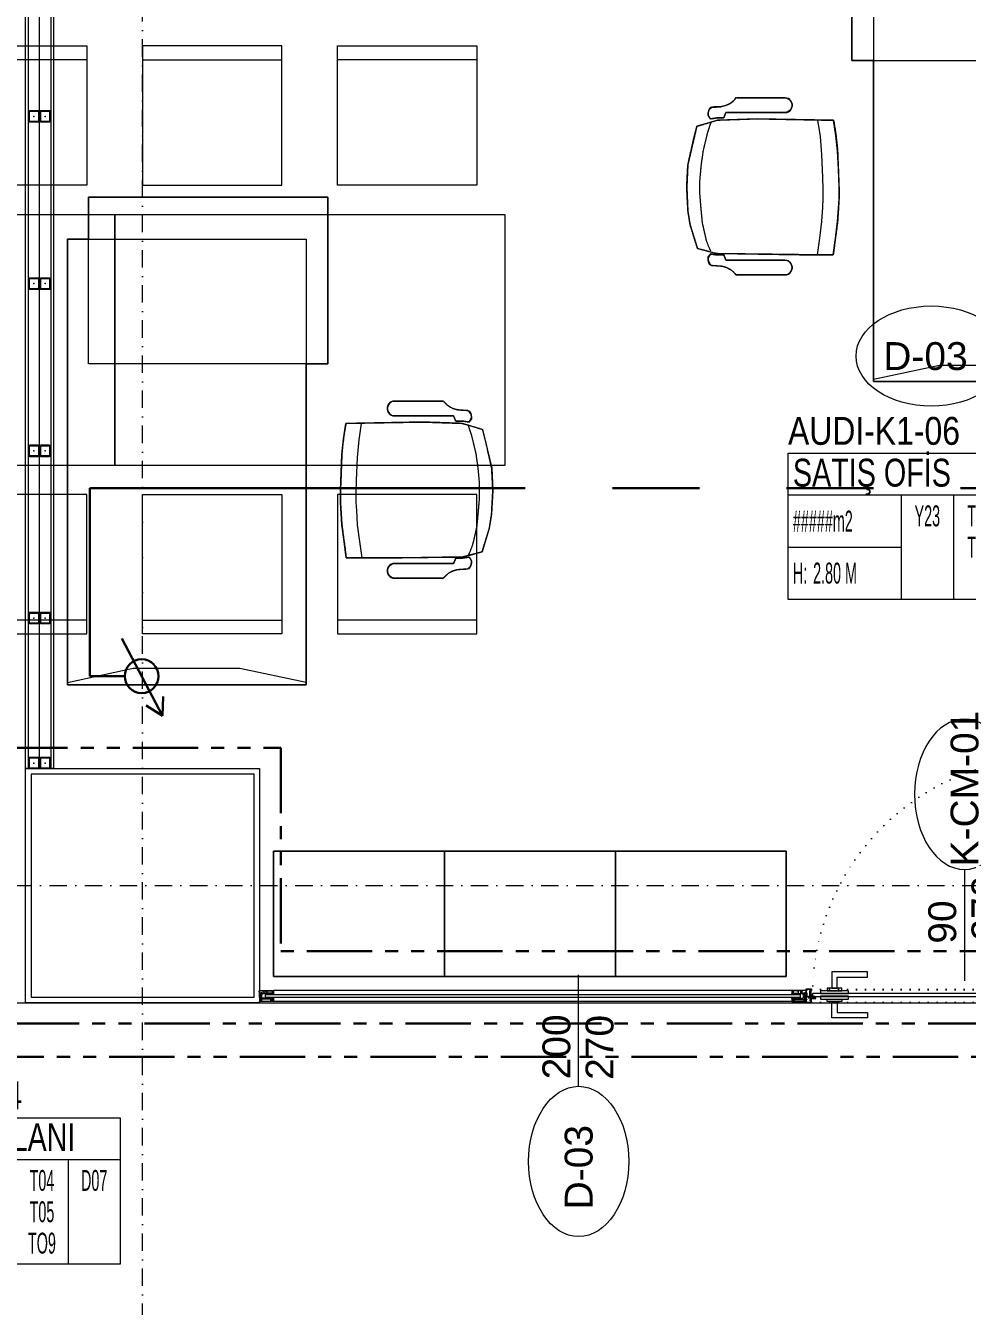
# Model space of a CAD drawing. Extents: x -1299 to 23780, y -3010 to 8106.
# Drawn here: x 9225.5 to 9563.5, y 2254 to 2713.6 of the extents above; entities that cross this region are included whole.
import ezdxf
from ezdxf.enums import TextEntityAlignment as Align

# ---------------------------------------------------------------- set-up
doc = ezdxf.new("R2010")
doc.units = 0
doc.header["$LTSCALE"] = 25
doc.header["$MEASUREMENT"] = 0
for name, pattern in [('DASHDOT', [1, 0.5, -0.25, 0, -0.25]), ('DASHDOT2', [0.5, 0.25, -0.125, 0, -0.125]), ('DOT2', [0.125, 0, -0.125]), ('PHANTOM2', [1.25, 0.625, -0.125, 0.125, -0.125, 0.125, -0.125])]:
    doc.linetypes.add(name, pattern=pattern)
doc.layers.get('0').update_dxf_attribs({"color": 9, "lineweight": 9})
for name, color, linetype, lineweight in [('0 @ 1', 9, 'Continuous', 9), ('01', 9, 'Continuous', 9), ('05', 9, 'Continuous', 9), ('06C', 9, 'Continuous', 9), ('06D', 9, 'Continuous', 9), ('07K', 9, 'Continuous', 9), ('10', 9, 'Continuous', 9), ('11', 9, 'Continuous', 9), ('14', 9, 'Continuous', 9), ('15', 9, 'Continuous', 9), ('20', 9, 'DOT2', 9), ('21', 9, 'Continuous', 9), ('22', 8, 'Continuous', 9), ('24', 9, 'DASHDOT2', 9), ('35', 9, 'Continuous', 9), ('40', 9, 'Continuous', 9), ('E-KABLO', 7, 'Continuous', 30), ('E-SES AYAR ANAHTARI', 7, 'Continuous', 30)]:
    doc.layers.add(name, color=color, linetype=linetype, lineweight=lineweight)
doc.styles.add('Arial', font='arial.ttf', dxfattribs={"height": 2.5})
doc.styles.add('MuuM_TEXT-STANDART', font='ARIALN.TTF')
pattern_1 = [(225, (-604.72494, -2171.82614), (-0.0883883476, 0.0883883476), []), (135, (-604.72494, -2171.82614), (0.0883883476, 0.0883883476), [])]

# ---------------------------------------------------------------- blocks, each defined once
blk = doc.blocks.new('0_doorno')
blk.add_lwpolyline([(4.5, 0), (12.5, 0)])
blk.add_ellipse((-0.891, 0), major_axis=(-5.391, 0), ratio=0.666667)
at = {"style": 'Arial'}
blk.add_attdef('YUKSEKLIK', text='', height=2, dxfattribs=at).set_placement((5, 12.3), align=Align.TOP_LEFT)
blk.add_attdef('KAPINO', text='', height=2, dxfattribs=at).set_placement((0, 0), align=Align.MIDDLE)
blk.add_attdef('GENISLIK', text='', height=2, dxfattribs=at).set_placement((5, -3.789), align=Align.BOTTOM_LEFT)
blk = doc.blocks.new('P-AUDI_TOP')
at = {"layer": '05'}
for points in [[(10, 10.5), (60, 10.5), (60, 60.5), (10, 60.5)], [(10, 10.5), (60, 10.5), (60, 60.5), (10, 60.5)], [(130, 10.5), (80, 10.5), (80, 60.5), (130, 60.5)], [(130, 10.5), (80, 10.5), (80, 60.5), (130, 60.5)], [(150, 10.5), (200, 10.5), (200, 60.5), (150, 60.5)], [(150, 10.5), (200, 10.5), (200, 60.5), (150, 60.5)], [(270, 10.5), (220, 10.5), (220, 60.5), (270, 60.5)], [(270, 10.5), (220, 10.5), (220, 60.5), (270, 60.5)], [(290, 10.5), (340, 10.5), (340, 60.5), (290, 60.5)], [(290, 10.5), (340, 10.5), (340, 60.5), (290, 60.5)], [(410, 10.5), (360, 10.5), (360, 60.5), (410, 60.5)], [(410, 10.5), (360, 10.5), (360, 60.5), (410, 60.5)], [(0, 0), (140, 0), (140, -90), (0, -90)], [(0, 0), (140, 0), (140, -90), (0, -90)], [(140, 0), (280, 0), (280, -90), (140, -90)], [(140, 0), (280, 0), (280, -90), (140, -90)], [(280, 0), (420, 0), (420, -90), (280, -90)], [(280, 0), (420, 0), (420, -90), (280, -90)], [(10, -100.5), (60, -100.5), (60, -150.5), (10, -150.5)], [(10, -100.5), (60, -100.5), (60, -150.5), (10, -150.5)], [(130, -100.5), (80, -100.5), (80, -150.5), (130, -150.5)], [(130, -100.5), (80, -100.5), (80, -150.5), (130, -150.5)], [(150, -100.5), (200, -100.5), (200, -150.5), (150, -150.5)], [(150, -100.5), (200, -100.5), (200, -150.5), (150, -150.5)], [(270, -100.5), (220, -100.5), (220, -150.5), (270, -150.5)], [(270, -100.5), (220, -100.5), (220, -150.5), (270, -150.5)], [(290, -100.5), (340, -100.5), (340, -150.5), (290, -150.5)], [(290, -100.5), (340, -100.5), (340, -150.5), (290, -150.5)], [(410, -100.5), (360, -100.5), (360, -150.5), (410, -150.5)], [(410, -100.5), (360, -100.5), (360, -150.5), (410, -150.5)]]:
    blk.add_lwpolyline(points, close=True, dxfattribs=at)
for points in [[(10, 55.5), (60, 55.5)], [(10, 55.5), (60, 55.5)], [(130, 55.5), (80, 55.5)], [(130, 55.5), (80, 55.5)], [(150, 55.5), (200, 55.5)], [(150, 55.5), (200, 55.5)], [(270, 55.5), (220, 55.5)], [(270, 55.5), (220, 55.5)], [(290, 55.5), (340, 55.5)], [(290, 55.5), (340, 55.5)], [(410, 55.5), (360, 55.5)], [(410, 55.5), (360, 55.5)], [(10, -145.5), (60, -145.5)], [(10, -145.5), (60, -145.5)], [(130, -145.5), (80, -145.5)], [(130, -145.5), (80, -145.5)], [(150, -145.5), (200, -145.5)], [(150, -145.5), (200, -145.5)], [(270, -145.5), (220, -145.5)], [(270, -145.5), (220, -145.5)], [(290, -145.5), (340, -145.5)], [(290, -145.5), (340, -145.5)], [(410, -145.5), (360, -145.5)], [(410, -145.5), (360, -145.5)]]:
    blk.add_lwpolyline(points, dxfattribs=at)
blk = doc.blocks.new('Group-258-1')
at = {"linetype": 'Continuous'}
for p, q in [((384800.0983, 69164.505), (384800.0936, 69164.5084)), ((384800.71, 69164.505), (384800.7146, 69164.5084)), ((384800.2257, 69164.3995), (384800.1668, 69164.4084)), ((384800.6491, 69164.4097), (384800.5895, 69164.4019)), ((384800.2892, 69164.3936), (384800.2257, 69164.3995)), ((384800.3717, 69164.3904), (384800.2892, 69164.3936)), ((384800.4137, 69164.389), (384800.3717, 69164.3904)), ((384800.4502, 69164.389), (384800.4137, 69164.389)), ((384800.4792, 69164.3908), (384800.4502, 69164.389)), ((384800.5299, 69164.394), (384800.4792, 69164.3908)), ((384800.5895, 69164.4019), (384800.5299, 69164.394))]:
    blk.add_line(p, q, dxfattribs=at)
at = {"linetype": 'Continuous', "flags": 128}
for points in [[(384800.0862, 69164.6997), (384800.0862, 69164.6409), (384800.0862, 69164.6409)], [(384800.722, 69164.6997), (384800.722, 69164.6409), (384800.722, 69164.6409)], [(384800.0862, 69164.6409), (384800.0862, 69164.5259), (384800.0862, 69164.6409)], [(384800.1395, 69164.5259), (384800.1395, 69164.6409), (384800.1395, 69164.6409)], [(384800.6687, 69164.5259), (384800.6687, 69164.6409), (384800.6687, 69164.6409)], [(384800.722, 69164.6409), (384800.722, 69164.5259), (384800.722, 69164.6409)], [(384800.0862, 69164.5259), (384800.0862, 69164.5259), (384800.087, 69164.52)], [(384800.0862, 69164.5259), (384800.087, 69164.52), (384800.087, 69164.52)], [(384800.087, 69164.52), (384800.087, 69164.52), (384800.0892, 69164.5143)], [(384800.087, 69164.52), (384800.0892, 69164.5143), (384800.0892, 69164.5143)], [(384800.0892, 69164.5143), (384800.0892, 69164.5143), (384800.0929, 69164.5094)], [(384800.0892, 69164.5143), (384800.0936, 69164.5084), (384800.0929, 69164.5094)], [(384800.0977, 69164.5054), (384800.0977, 69164.5054), (384800.1034, 69164.5026)], [(384800.0977, 69164.5054), (384800.1034, 69164.5026), (384800.1034, 69164.5026)], [(384800.1034, 69164.5026), (384800.1034, 69164.5026), (384800.1096, 69164.5011)], [(384800.1034, 69164.5026), (384800.1096, 69164.5011), (384800.1096, 69164.5011)], [(384800.1096, 69164.5011), (384800.1096, 69164.5011), (384800.1161, 69164.5011)], [(384800.1096, 69164.5011), (384800.1161, 69164.5011), (384800.1161, 69164.5011)], [(384800.1161, 69164.5011), (384800.1161, 69164.5011), (384800.1223, 69164.5026)], [(384800.1161, 69164.5011), (384800.1223, 69164.5026), (384800.1223, 69164.5026)], [(384800.1223, 69164.5026), (384800.1223, 69164.5026), (384800.128, 69164.5054)], [(384800.1223, 69164.5026), (384800.128, 69164.5054), (384800.128, 69164.5054)], [(384800.128, 69164.5054), (384800.128, 69164.5054), (384800.1328, 69164.5094)], [(384800.128, 69164.5054), (384800.1328, 69164.5094), (384800.1328, 69164.5094)], [(384800.1328, 69164.5094), (384800.1328, 69164.5094), (384800.1365, 69164.5143)], [(384800.1328, 69164.5094), (384800.1365, 69164.5143), (384800.1365, 69164.5143)], [(384800.1365, 69164.5143), (384800.1365, 69164.5143), (384800.1387, 69164.52)], [(384800.1365, 69164.5143), (384800.1387, 69164.52), (384800.1387, 69164.52)], [(384800.1387, 69164.52), (384800.1387, 69164.52), (384800.1395, 69164.5259)], [(384800.1387, 69164.52), (384800.1395, 69164.5259), (384800.1395, 69164.5259)], [(384800.6695, 69164.52), (384800.6695, 69164.52), (384800.6687, 69164.5259)], [(384800.6695, 69164.52), (384800.6687, 69164.5259), (384800.6687, 69164.5259)], [(384800.6718, 69164.5143), (384800.6718, 69164.5143), (384800.6695, 69164.52)], [(384800.6718, 69164.5143), (384800.6695, 69164.52), (384800.6695, 69164.52)], [(384800.6754, 69164.5094), (384800.6754, 69164.5094), (384800.6718, 69164.5143)], [(384800.6754, 69164.5094), (384800.6718, 69164.5143), (384800.6718, 69164.5143)], [(384800.6802, 69164.5054), (384800.6802, 69164.5054), (384800.6754, 69164.5094)], [(384800.6802, 69164.5054), (384800.6754, 69164.5094), (384800.6754, 69164.5094)], [(384800.6859, 69164.5026), (384800.6859, 69164.5026), (384800.6802, 69164.5054)], [(384800.6859, 69164.5026), (384800.6802, 69164.5054), (384800.6802, 69164.5054)], [(384800.6922, 69164.5011), (384800.6922, 69164.5011), (384800.6859, 69164.5026)], [(384800.6922, 69164.5011), (384800.6859, 69164.5026), (384800.6859, 69164.5026)], [(384800.6986, 69164.5011), (384800.6986, 69164.5011), (384800.6922, 69164.5011)], [(384800.6986, 69164.5011), (384800.6922, 69164.5011), (384800.6922, 69164.5011)], [(384800.7048, 69164.5026), (384800.7048, 69164.5026), (384800.6986, 69164.5011)], [(384800.7048, 69164.5026), (384800.6986, 69164.5011), (384800.6986, 69164.5011)], [(384800.7105, 69164.5054), (384800.7105, 69164.5054), (384800.7048, 69164.5026)], [(384800.7105, 69164.5054), (384800.7048, 69164.5026), (384800.7048, 69164.5026)], [(384800.719, 69164.5143), (384800.7146, 69164.5084), (384800.7153, 69164.5094)], [(384800.719, 69164.5143), (384800.719, 69164.5143), (384800.7153, 69164.5094)], [(384800.7213, 69164.52), (384800.7213, 69164.52), (384800.719, 69164.5143)], [(384800.7213, 69164.52), (384800.719, 69164.5143), (384800.719, 69164.5143)], [(384800.722, 69164.5259), (384800.722, 69164.5259), (384800.7213, 69164.52)], [(384800.722, 69164.5259), (384800.7213, 69164.52), (384800.7213, 69164.52)]]:
    blk.add_lwpolyline(points, close=True, dxfattribs=at)
at = {"linetype": 'Continuous'}
for points in [[(384800.3272, 69164.8751), (384800.2792, 69164.8644), (384800.2312, 69164.8536)], [(384800.4074, 69164.8792), (384800.3673, 69164.8772), (384800.3272, 69164.8751)], [(384800.4932, 69164.8746), (384800.4503, 69164.8769), (384800.4074, 69164.8792)], [(384800.5432, 69164.8666), (384800.5182, 69164.8706), (384800.4932, 69164.8746)], [(384800.6271, 69164.8405), (384800.5851, 69164.8535), (384800.5432, 69164.8666)], [(384800.1886, 69164.8426), (384800.1775, 69164.8055), (384800.1663, 69164.7685)], [(384800.2312, 69164.8536), (384800.2099, 69164.8481), (384800.1886, 69164.8426)], [(384800.2746, 69164.8191), (384800.2429, 69164.8115), (384800.2113, 69164.8039)], [(384800.3252, 69164.8264), (384800.2999, 69164.8227), (384800.2746, 69164.8191)], [(384800.3841, 69164.8318), (384800.3546, 69164.8291), (384800.3252, 69164.8264)], [(384800.4307, 69164.8318), (384800.4074, 69164.8318), (384800.3841, 69164.8318)], [(384800.4872, 69164.8271), (384800.4589, 69164.8295), (384800.4307, 69164.8318)], [(384800.5356, 69164.8225), (384800.5114, 69164.8248), (384800.4872, 69164.8271)], [(384800.5919, 69164.8096), (384800.5638, 69164.8161), (384800.5356, 69164.8225)], [(384800.6454, 69164.7717), (384800.6363, 69164.8061), (384800.6271, 69164.8405)], [(384800.1182, 69164.7571), (384800.1184, 69164.788), (384800.1261, 69164.8013), (384800.1481, 69164.8026)], [(384800.1481, 69164.8026), (384800.1523, 69164.8031), (384800.1616, 69164.7937)], [(384800.1616, 69164.7937), (384800.1601, 69164.7826), (384800.1585, 69164.7715)], [(384800.2113, 69164.8039), (384800.1911, 69164.7972), (384800.1708, 69164.7905)], [(384800.637, 69164.7924), (384800.6046, 69164.8075), (384800.5919, 69164.8096)], [(384800.6491, 69164.4746), (384800.6472, 69164.6232), (384800.6454, 69164.7717)], [(384800.6601, 69164.8026), (384800.656, 69164.8031), (384800.6466, 69164.7937)], [(384800.6466, 69164.7937), (384800.6482, 69164.7826), (384800.6497, 69164.7715)], [(384800.69, 69164.7571), (384800.6898, 69164.788), (384800.6822, 69164.8013), (384800.6601, 69164.8026)], [(384800.0854, 69164.7011), (384800.1126, 69164.7212), (384800.1182, 69164.7571)], [(384800.158, 69164.7461), (384800.1488, 69164.7423), (384800.1395, 69164.7385)], [(384800.1395, 69164.7385), (384800.1395, 69164.6897), (384800.1395, 69164.6409)], [(384800.1585, 69164.7715), (384800.1583, 69164.7588), (384800.158, 69164.7461)], [(384800.1663, 69164.7685), (384800.1639, 69164.6975), (384800.1616, 69164.6266)], [(384800.6497, 69164.7715), (384800.65, 69164.7588), (384800.6502, 69164.7461)], [(384800.6502, 69164.7461), (384800.6595, 69164.7423), (384800.6687, 69164.7385)], [(384800.6687, 69164.7385), (384800.6687, 69164.6897), (384800.6687, 69164.6409)], [(384800.7229, 69164.7011), (384800.6957, 69164.7212), (384800.69, 69164.7571)], [(384800.1616, 69164.6266), (384800.1642, 69164.4892), (384800.1668, 69164.3518)], [(384800.6491, 69164.3531), (384800.6491, 69164.4138), (384800.6491, 69164.4746)], [(384800.1668, 69164.3518), (384800.2302, 69164.3409), (384800.278, 69164.3374)], [(384800.278, 69164.3374), (384800.3427, 69164.3349), (384800.4074, 69164.3324)], [(384800.4074, 69164.3324), (384800.4288, 69164.3324), (384800.4502, 69164.3324)], [(384800.4502, 69164.3324), (384800.4901, 69164.3349), (384800.5299, 69164.3374)], [(384800.5299, 69164.3374), (384800.5895, 69164.3452), (384800.6491, 69164.3531)]]:
    blk.add_open_spline(points, degree=2, dxfattribs=at)
at = {"layer": '40'}
blk.add_lwpolyline([(384800.6491, 69164.3531), (384800.5895, 69164.3452), (384800.5299, 69164.3374), (384800.4502, 69164.3324), (384800.4074, 69164.3324), (384800.3427, 69164.3349), (384800.278, 69164.3374), (384800.2222, 69164.3433), (384800.1668, 69164.3518), (384800.1642, 69164.4892), (384800.1616, 69164.6266), (384800.1639, 69164.6975), (384800.1663, 69164.7685), (384800.1732, 69164.7913), (384800.1886, 69164.8426), (384800.3272, 69164.8751), (384800.4074, 69164.8792), (384800.4932, 69164.8746), (384800.5432, 69164.8666), (384800.6271, 69164.8405), (384800.6454, 69164.7717), (384800.6472, 69164.6232), (384800.6491, 69164.4746), (384800.6491, 69164.4097)], close=True, dxfattribs=at)
for points in [[(384800.1395, 69164.7385), (384800.158, 69164.7461), (384800.1583, 69164.7588), (384800.1585, 69164.7715), (384800.1616, 69164.7937), (384800.1481, 69164.8026, 0.293897), (384800.1206, 69164.7899), (384800.1182, 69164.7571, -0.205), (384800.0854, 69164.7011), (384800.0862, 69164.6997), (384800.0862, 69164.5259, 0.937941), (384800.1395, 69164.5259)], [(384800.6687, 69164.7385), (384800.6502, 69164.7461), (384800.65, 69164.7588), (384800.6497, 69164.7715), (384800.6466, 69164.7937), (384800.6601, 69164.8026, -0.293897), (384800.6877, 69164.7899), (384800.69, 69164.7571, 0.205), (384800.7229, 69164.7011), (384800.722, 69164.6997), (384800.722, 69164.5259, -0.937941), (384800.6687, 69164.5259)]]:
    blk.add_lwpolyline(points, format="xyb", close=True, dxfattribs=at)
blk = doc.blocks.new('p-masa_160')
for p, q in [((7.57, 115.2), (7.57, 160)), ((85.7, 115.2), (7.57, 115.2))]:
    blk.add_line(p, q)
blk.add_lwpolyline([(85.7, 115.2), (93.45, 115.2), (93.45, 174.97), (7.57, 174.97), (7.57, 160), (0, 160), (0, 0), (85.7, 0), (85.7, 115.2)], close=True)
at = {"flags": 128}
for points in [[(7.57, 160), (7.57, 174.97), (93.45, 174.97), (93.45, 115.2), (85.7, 115.2)], [(85.7, 0.04), (85.7, 0.94), (61.93, 5.88), (23.62, 5.88), (0, 0.73), (0, 0), (85.67, 0)]]:
    blk.add_lwpolyline(points, dxfattribs=at)
for points in [[(85.7, 160), (85.7, 0), (0, 0), (0, 160), (85.7, 160)], [(85.7, 160), (85.7, 0), (0, 0), (0, 160)]]:
    blk.add_lwpolyline(points, close=True, dxfattribs=at)
blk = doc.blocks.new('Group-41-1')
for p, q in [((384804.5645, 69162.035), (384804.5645, 69161.585)), ((384805.1779, 69162.035), (384804.5645, 69162.035)), ((384805.1779, 69161.585), (384805.1779, 69162.035)), ((384804.5645, 69161.585), (384805.1779, 69161.585))]:
    blk.add_line(p, q)
at = {"flags": 128}
blk.add_lwpolyline([(384804.5645, 69162.035), (384805.1779, 69162.035), (384805.1779, 69161.585), (384804.5645, 69161.585)], close=True, dxfattribs=at)
blk = doc.blocks.new('Group-42-1')
at = {"layer": '05', "color": 7}
for p in [(-1.2267, 0), (-0.6133, 0), (0, 0)]:
    blk.add_blockref('Group-41-1', p, dxfattribs=at)
blk = doc.blocks.new('0_roomno2-flat-2')
at = {"layer": '21'}
blk.add_lwpolyline([(96.88, -52.5), (0, -52.5), (0, 0), (96.88, 0)], close=True, dxfattribs=at)
for points in [[(0, -15), (96.88, -15)], [(40.62, -15), (40.62, -52.5)], [(59.38, -15), (59.38, -52.5)], [(78.12, -15), (78.12, -52.5)], [(0, -33.75), (40.62, -33.75)]]:
    blk.add_lwpolyline(points, dxfattribs=at)
at = {"layer": '21', "style": 'MuuM_TEXT-STANDART', "width": 0.6}
blk.add_text('H:', height=7.5, dxfattribs=at).set_placement((1.75, -43.04), align=Align.MIDDLE_LEFT)
at = {"layer": '21', "style": 'Arial'}
blk.add_attdef('ODANO', (0, 5.85), '', height=10, dxfattribs=at)
blk.add_attdef('MEKANADI', text='', height=10, dxfattribs=at).set_placement((1.75, -15), align=Align.BOTTOM_LEFT)
at = {"layer": '21', "style": 'MuuM_TEXT-STANDART', "width": 0.6}
for tag, p in [('M2', (1.75, -24.38)), ('TEMIZTAVANYUKSEKLIGI', (9, -43.04))]:
    blk.add_attdef(tag, text='', height=7.5, dxfattribs=at).set_placement(p, align=Align.MIDDLE_LEFT)
for tag, p in [('YER01', (50, -22.5)), ('TAVAN01', (68.75, -22.5)), ('DUVAR01', (87.5, -22.5)), ('YER02', (50, -33.75)), ('TAVAN02', (68.75, -33.75)), ('DUVAR02', (87.5, -33.75)), ('YER03', (50, -45)), ('TAVAN03', (68.75, -45)), ('DUVAR03', (87.5, -45))]:
    blk.add_attdef(tag, text='', height=7.5, dxfattribs=at).set_placement(p, align=Align.MIDDLE_CENTER)
blk = doc.blocks.new('p-kolon_80x80')
blk.add_lwpolyline([(-40, -40), (40, -40), (40, 40), (-40, 40)], close=True)
blk = doc.blocks.new('Prf-40x40')
for points in [[(1.5, -2), (-1.5, -2, -0.414214), (-2, -1.5), (-2, 1.5, -0.414214), (-1.5, 2), (1.5, 2, -0.414214), (2, 1.5), (2, -1.5, -0.414214)], [(1.5, -1.7), (-1.5, -1.7, -0.414214), (-1.7, -1.5), (-1.7, 1.5, -0.414214), (-1.5, 1.7), (1.5, 1.7, -0.414214), (1.7, 1.5), (1.7, -1.5, -0.414214)]]:
    blk.add_lwpolyline(points, format="xyb", close=True)
blk.add_point((0, 0))
blk = doc.blocks.new('g-kapı kolu-p')
for points in [[(11.85, 8.21), (-0.95, 8.21), (-0.95, 2.41), (0.95, 2.41), (0.95, 6.31), (11.85, 6.31), (11.85, 8.21)], [(11.85, -8.21), (-0.95, -8.21), (-0.95, -2.41), (0.95, -2.41), (0.95, -6.31), (11.85, -6.31), (11.85, -8.21)]]:
    blk.add_lwpolyline(points)
for points in [[(-5, 0.5), (5, 0.5), (5, 1.5), (-5, 1.5)], [(-2.65, 1.5), (2.65, 1.5), (2.65, 2.41), (-2.65, 2.41)], [(-5, -1.5), (5, -1.5), (5, -0.5), (-5, -0.5)], [(-2.65, -1.5), (2.65, -1.5), (2.65, -2.41), (-2.65, -2.41)]]:
    blk.add_lwpolyline(points, close=True)
blk = doc.blocks.new('k-cambölme-kapı-p')
at = {"layer": '10'}
h = blk.add_hatch(dxfattribs=at)
h.set_pattern_fill('NET', color=256, angle=135, style=0)
h.set_pattern_definition([(135, (3753.7029, 560.85184), (-0.0883883476, -0.0883883476), []), (225, (3753.7029, 560.85184), (0.0883883476, -0.0883883476), [])])
h.paths.add_polyline_path([(2.08, -0.06), (2.08, 0.02), (2.07, 0.04), (2.05, 0.07), (2.01, 0.09), (1.98, 0.1), (1.97, 0.1), (1.97, -0.29), (1.94, -0.29), (1.94, -0.43), (1.88, -0.49), (1.67, -0.49), (1.82, -0.29), (1.73, -0.29), (1.53, -0.5), (1.44, -0.5), (1.62, -0.32), (1.62, -0.29), (1.51, -0.29), (1.34, -0.42), (1.32, -0.44), (1.3, -0.48), (1.29, -0.51), (1.26, -0.57), (1.26, -0.31), (1.32, -0.29), (1.23, -0.29), (1.23, -0.53), (1.23, -0.59), (1.24, -0.62), (1.26, -0.64), (3.47, -0.64), (3.47, -0.58), (3.38, -0.35), (3.38, -0.3), (3.42, -0.25), (3.42, -0.2), (3.38, -0.16), (2.73, -0.16), (2.74, -0.2), (2.91, -0.2, -1), (2.91, -0.25)])
h.paths.add_polyline_path([(2.05, -0.18), (2.05, -0.21), (2.08, -0.23), (2.11, -0.24), (2.15, -0.25), (2.95, -0.27), (2.92, -0.29), (2.55, -0.29), (2.54, -0.31), (2.52, -0.33), (2.5, -0.34), (2.48, -0.34), (2.46, -0.34), (2.44, -0.32), (2.42, -0.3), (2.08, -0.3), (1.99, -0.11), (1.99, -0.07), (2.05, -0.07)], flags=16)
h.paths.add_polyline_path([(2.41, -0.34), (2.51, -0.5), (2.08, -0.5), (2.08, -0.34)], flags=16)
h.paths.add_polyline_path([(2.55, -0.33), (2.89, -0.33), (2.94, -0.33), (3.28, -0.34, 0.166992), (3.34, -0.55), (2.72, -0.55), (2.55, -0.36)], flags=16)
h.paths.add_polyline_path([(3.02, -0.22), (3.02, -0.2), (3.33, -0.2, 0.10606), (3.29, -0.33), (3.01, -0.27)], flags=16)
h = blk.add_hatch(dxfattribs=at)
h.set_pattern_fill('NET', color=256, angle=135, style=0)
h.set_pattern_definition([(45, (474.94443, 2280.71206), (0.0883883476, -0.0883883476), []), (315, (474.94443, 2280.71206), (-0.0883883476, -0.0883883476), [])])
h.paths.add_polyline_path([(87.27, -0.16), (87.26, -0.2), (87.09, -0.2, 1), (87.09, -0.25), (87.92, -0.25), (87.92, -0.01), (87.93, 0.03), (87.96, 0.05), (88, 0.07), (88.03, 0.07), (88.03, -0.29), (88.06, -0.29), (88.06, -0.43), (88.12, -0.49), (88.33, -0.49), (88.18, -0.29), (88.27, -0.29), (88.47, -0.5), (88.56, -0.5), (88.38, -0.32), (88.38, -0.29), (88.49, -0.29), (88.66, -0.42), (88.68, -0.44), (88.7, -0.48), (88.71, -0.51), (88.74, -0.57), (88.74, -0.31), (88.68, -0.29), (88.77, -0.29), (88.77, -0.53), (88.77, -0.59), (88.76, -0.62), (88.74, -0.64), (86.53, -0.64), (86.53, -0.58), (86.62, -0.35), (86.62, -0.3), (86.58, -0.25), (86.58, -0.2), (86.62, -0.16)])
h.paths.add_polyline_path([(87.28, -0.55), (87.45, -0.36), (87.45, -0.33), (87.11, -0.33), (87.06, -0.33), (87.03, -0.31), (86.99, -0.27), (86.98, -0.22), (86.98, -0.2), (86.67, -0.2, -0.292264), (86.66, -0.55)], flags=16)
h.paths.add_polyline_path([(87.48, -0.51), (87.59, -0.51), (87.53, -0.43)], flags=16)
h.paths.add_polyline_path([(87.56, -0.4), (87.69, -0.5), (87.92, -0.5), (87.92, -0.34), (87.59, -0.34)], flags=16)
h.paths.add_polyline_path([(87.62, -0.53), (87.71, -0.62), (87.71, -0.53)], flags=16)
at = {"layer": '10', "linetype": 'DASHDOT', "ltscale": 0.05}
for points in [[(1.71, 2.14), (1.71, 4.9)], [(3.22, 3.63), (0.2, 3.63)], [(6.13, 1.44), (6.13, -0.55)]]:
    blk.add_lwpolyline(points, dxfattribs=at)
at = {"layer": '10'}
for points in [[(1.97, -0.29), (1.97, 2.13), (2.05, 2.13), (2.05, 2.28, 0.414214), (1.89, 2.44), (0.08, 2.44, 0.414214), (0, 2.36), (0, -2.36, 0.414214), (0.08, -2.44), (2.05, -2.44), (2.05, -2.25), (2.05, -2.23), (2.05, -2.23), (2.05, -2.23), (2.05, -2.23), (2.05, -2.23), (2.05, -0.89)], [(88.03, -0.29), (88.03, 2.13), (87.95, 2.13), (87.95, 2.28, -0.414214), (88.11, 2.44), (89.92, 2.44, -0.414214), (90, 2.36), (90, -2.36, -0.414214), (89.92, -2.44), (87.95, -2.44), (87.95, -2.25), (87.95, -2.23), (87.95, -2.23), (87.95, -2.23), (87.95, -2.23), (87.95, -2.23), (87.95, -0.89)], [(1.51, -0.29), (1.34, -0.42), (1.32, -0.44), (1.3, -0.48), (1.29, -0.51), (1.26, -0.57), (1.26, -0.31), (1.32, -0.29), (1.23, -0.29), (1.23, -0.53), (1.23, -0.59), (1.24, -0.62), (1.26, -0.64), (3.47, -0.64), (3.47, -0.58), (3.38, -0.35), (3.38, -0.3), (3.42, -0.25), (3.42, -0.2), (3.38, -0.16), (2.73, -0.16), (2.74, -0.2), (2.91, -0.2, -1), (2.91, -0.25, -1)], [(88.49, -0.29), (88.66, -0.42), (88.68, -0.44), (88.7, -0.48), (88.71, -0.51), (88.74, -0.57), (88.74, -0.31), (88.68, -0.29), (88.77, -0.29), (88.77, -0.53), (88.77, -0.59), (88.76, -0.62), (88.74, -0.64), (86.53, -0.64), (86.53, -0.58), (86.62, -0.35), (86.62, -0.3), (86.58, -0.25), (86.58, -0.2), (86.62, -0.16), (87.27, -0.16), (87.26, -0.2), (87.09, -0.2, 1), (87.09, -0.25, 1)], [(86.66, -0.55), (87.28, -0.55), (87.45, -0.36), (87.45, -0.33), (87.11, -0.33), (87.06, -0.33), (87.03, -0.31), (86.99, -0.27), (86.98, -0.22), (86.98, -0.2), (86.67, -0.2, 1)]]:
    blk.add_lwpolyline(points, format="xyb", dxfattribs=at)
for points in [[(1.82, 2.27), (0.16, 2.27), (0.16, 2.03), (0.38, 2.03), (0.38, 1.92), (0.22, 1.92), (0.22, 1.16), (0.35, 1.16), (0.35, -0.41), (0.22, -0.41), (0.22, -1.23), (0.36, -1.23), (0.36, -1.38), (0.16, -1.38), (0.16, -2.24), (1.82, -2.24), (1.82, -1.72), (1.62, -1.72), (1.62, -1.58), (1.82, -1.58), (1.82, -1.37), (1.61, -1.37), (1.61, -1.24), (1.74, -1.24), (1.74, -0.85), (1.06, -0.85), (1.06, -0.13), (1.5, -0.13), (1.5, 1.92), (1.57, 2.03), (1.82, 2.03), (1.82, 2.27)], [(0.69, 3.63), (0.69, 2.44)], [(0.69, 2.27), (0.69, -0.24), (1.06, -0.24)], [(1.06, 2.44), (1.06, 2.86)], [(1.06, -0.13), (1.06, 2.27)], [(1.5, 1.92), (1.06, 1.92)], [(1.17, 1.92), (1.17, -0.13)], [(2.91, -0.25), (2.08, -0.06), (2.08, 0.02), (2.07, 0.04), (2.05, 0.07), (2.01, 0.09), (1.98, 0.1), (1.97, 0.1)], [(3.84, 0.88), (2.63, 3.22)], [(4.07, 1.27), (2.67, 3.99)], [(8.14, 0.88), (8.14, 1.27), (4.07, 1.27)], [(5.3, 0.88), (5.3, -0.16)], [(5.5, 1.27), (5.77, 0.97), (5.77, 0.88)], [(5.59, 0.88), (5.59, -0.16)], [(6.76, 1.27), (6.49, 0.97), (6.49, 0.88)], [(6.67, 0.88), (6.67, -0.16)], [(6.96, 0.88), (6.96, -0.16)], [(87.09, -0.25), (87.92, -0.25), (87.92, -0.01), (87.93, 0.03), (87.96, 0.05), (88, 0.07), (88.03, 0.07)], [(88.18, 2.27), (89.84, 2.27), (89.84, 2.03), (89.62, 2.03), (89.62, 1.92), (89.78, 1.92), (89.78, 1.16), (89.65, 1.16), (89.65, -0.41), (89.78, -0.41), (89.78, -1.23), (89.64, -1.23), (89.64, -1.38), (89.84, -1.38), (89.84, -2.24), (88.18, -2.24), (88.18, -1.72), (88.38, -1.72), (88.38, -1.58), (88.18, -1.58), (88.18, -1.37), (88.39, -1.37), (88.39, -1.24), (88.26, -1.24), (88.26, -0.85), (88.94, -0.85), (88.94, -0.13), (88.5, -0.13), (88.5, 1.92), (88.43, 2.03), (88.18, 2.03), (88.18, 2.27)], [(2.05, -0.89), (3.59, -0.89), (3.59, -0.64), (1.23, -0.64), (1.23, -0.29), (1.97, -0.29)], [(1.62, -0.29), (1.62, -0.32), (1.44, -0.5), (1.53, -0.5), (1.73, -0.29)], [(1.82, -0.29), (1.67, -0.49), (1.88, -0.49), (1.94, -0.43), (1.94, -0.29)], [(3.34, -0.55), (2.72, -0.55), (2.55, -0.36), (2.55, -0.33), (2.89, -0.33), (2.94, -0.33)], [(3.28, -0.34), (3.28, -0.34), (2.94, -0.33)], [(3.01, -0.27), (3.02, -0.22), (3.02, -0.2), (3.33, -0.2)], [(3.01, -0.27), (3.29, -0.33), (3.29, -0.33)], [(4.06, -0.16), (4.06, -0.55), (8.14, -0.55)], [(8.14, -0.55), (8.14, -0.16)], [(87.95, -0.89), (86.41, -0.89), (86.41, -0.64), (88.77, -0.64), (88.77, -0.29), (88.03, -0.29)], [(87.59, -0.51), (87.53, -0.43), (87.48, -0.51), (87.59, -0.51)], [(88.18, -0.29), (88.33, -0.49), (88.12, -0.49), (88.06, -0.43), (88.06, -0.29)], [(88.38, -0.29), (88.38, -0.32), (88.56, -0.5), (88.47, -0.5), (88.27, -0.29)]]:
    blk.add_lwpolyline(points, dxfattribs=at)
for points in [[(1.99, -0.07), (2.05, -0.07), (2.05, -0.18), (2.05, -0.21), (2.08, -0.23), (2.11, -0.24), (2.15, -0.25), (2.95, -0.27), (2.92, -0.29), (2.55, -0.29), (2.54, -0.31), (2.52, -0.33), (2.5, -0.34), (2.48, -0.34), (2.46, -0.34), (2.44, -0.32), (2.42, -0.3), (2.08, -0.3), (1.99, -0.11)], [(2.08, -0.5), (2.08, -0.34), (2.41, -0.34), (2.51, -0.5), (2.51, -0.5)], [(87.92, -0.5), (87.92, -0.34), (87.59, -0.34), (87.56, -0.4), (87.69, -0.5)], [(87.62, -0.53), (87.71, -0.53), (87.71, -0.62)]]:
    blk.add_lwpolyline(points, close=True, dxfattribs=at)
blk.add_circle((1.71, 3.65), 1.02, dxfattribs=at)
for centre, start, end in [((3.6, -0.37), 176.143, 214.0649), ((3.6, -0.37), 148.8979, 173.1144), ((86.4, -0.37), 325.9351, 31.1021)]:
    blk.add_arc(centre, 0.322, start, end, dxfattribs=at)
at = {"layer": '15', "linetype": 'DOT2'}
blk.add_lwpolyline([(2.48, 0.36), (2.48, 85.36)], dxfattribs=at)
at = {"layer": '15'}
blk.add_lwpolyline([(2.58, 0.88), (87.42, 0.88), (87.52, 0.78), (87.52, -0.05), (87.42, -0.16), (2.58, -0.16), (2.58, -0.16), (2.48, -0.05), (2.48, 0.78), (2.58, 0.88)], dxfattribs=at)
at = {"layer": '15', "linetype": 'DOT2'}
blk.add_arc((2.48, 0.36), 85.04, 0, 90, dxfattribs=at)
at = {"layer": '20'}
for p, q in [((87.95, 2.43), (2.05, 2.43)), ((87.95, 2.13), (2.05, 2.13)), ((87.95, -2.23), (2.05, -2.23)), ((87.95, -2.44), (2.05, -2.44))]:
    blk.add_line(p, q, dxfattribs=at)
at = {"layer": '06C', "xscale": -1}
blk.add_blockref('g-kapı kolu-p', (79.64, 0.38), dxfattribs=at)
blk = doc.blocks.new('p-strahle-alüminyumdoğramaprofili')
at = {"layer": '10'}
h = blk.add_hatch(dxfattribs=at)
h.set_pattern_fill('NET', color=256, angle=315, style=0)
h.set_pattern_definition(pattern_1)
h.paths.add_polyline_path([(-4.62, 2.65), (-4.68, 2.65), (-4.72, 2.75), (-4.72, 2.8), (-4.69, 2.8), (-4.69, 2.92), (-4.98, 2.92), (-4.98, 2.8), (-4.95, 2.8), (-4.99, 2.65), (-5.08, 2.66), (-5.25, 2.28), (-5.14, 2.28), (-5.14, 2.33), (-4.98, 2.52, 0.2599), (-4.9, 2.28), (-4.66, 2.28, 0.382682)])
h.paths.add_polyline_path([(-4.86, 2.52), (-4.67, 2.52, -2.16717)], flags=16)
h = blk.add_hatch(dxfattribs=at)
h.set_pattern_fill('NET', color=256, angle=315, style=0)
h.set_pattern_definition(pattern_1)
h.paths.add_polyline_path([(-4.62, 0.88), (-4.68, 0.88), (-4.72, 0.77), (-4.72, 0.73), (-4.69, 0.73), (-4.69, 0.6), (-4.98, 0.6), (-4.98, 0.73), (-4.95, 0.73), (-4.99, 0.88), (-5.08, 0.87), (-5.25, 1.24), (-5.14, 1.24), (-5.14, 1.2), (-4.98, 1.01, -0.2599), (-4.9, 1.24), (-4.66, 1.24, -0.382682)])
h.paths.add_polyline_path([(-4.86, 1), (-4.67, 1, 2.16717)], flags=16)
h = blk.add_hatch(dxfattribs=at)
h.set_pattern_fill('NET', color=256, angle=315, style=0)
h.set_pattern_definition([(225, (-608.45214, -2173.53612), (-0.0883883476, 0.0883883476), []), (135, (-608.45214, -2173.53612), (0.0883883476, 0.0883883476), [])])
h.paths.add_polyline_path([(-3.45, 2.28), (-3.45, 2.57), (-4.49, 2.57), (-4.49, 2.28)])
h = blk.add_hatch(dxfattribs=at)
h.set_pattern_fill('NET', color=256, angle=315, style=0)
h.set_pattern_definition([(225, (-608.45214, -2180.04526), (-0.0883883476, 0.0883883476), []), (135, (-608.45214, -2180.04526), (0.0883883476, 0.0883883476), [])])
h.paths.add_polyline_path([(-3.45, 0.93), (-3.45, 1.24), (-4.49, 1.24), (-4.49, 0.93)])
h = blk.add_hatch(dxfattribs=at)
h.set_pattern_fill('NET', color=256, angle=315, style=0)
h.set_pattern_definition([(225, (-629.50454, -2177.58922), (-0.0883883476, 0.0883883476), []), (135, (-629.50454, -2177.58922), (0.0883883476, 0.0883883476), [])])
h.paths.add_polyline_path([(0, 0.68), (0, 1.75), (-0.18, 1.75), (-0.18, 0.68)])
for points in [[(-5.08, 2.66), (-5.25, 2.28)], [(-5.09, 0.88), (-5.25, 1.24)], [(-4.98, 2.52), (-5.14, 2.33), (-5.14, 2.28)], [(-4.98, 1.01), (-5.14, 1.2), (-5.14, 1.24)], [(-4.92, 3.6), (-4.92, 3.16), (-4.61, 3.16), (-4.61, 2.87), (-4.52, 2.87), (-4.62, 2.65), (-4.68, 2.65), (-4.72, 2.75), (-4.72, 2.8), (-4.69, 2.8), (-4.69, 3.05), (-4.98, 3.05), (-4.98, 2.8), (-4.95, 2.8), (-4.99, 2.65), (-5.08, 2.66), (-5.07, 3.76), (-0.11, 3.76)], [(-4.69, 2.92), (-4.98, 2.92)], [(-4.71, 0.6), (-4.98, 0.6)], [(-2.83, 0.2), (-2.67, 0.2), (-2.67, -0.04), (-4.87, -0.04), (-4.87, 0.19), (-4.57, 0.19), (-4.57, 0.73), (-2.67, 0.73)], [(-4.52, 2.87), (-4.49, 2.87), (-4.49, 2.26)], [(-4.49, 0.93), (-4.49, 0.93), (-4.49, 1.26)], [(-3.45, 2.26), (-3.45, 2.57)], [(-3.45, 1.26), (-3.45, 0.93)], [(-2.08, 0.93), (-2.08, 2.57)], [(-0.18, 0.68), (0, 0.68), (0, 1.75)], [(-0.18, 1.75), (0, 1.75)]]:
    blk.add_lwpolyline(points, dxfattribs=at)
for points in [[(-0.18, 2.74), (-0.18, 2.21), (0, 2.21), (0, 2.08), (-0.18, 2.08), (-0.18, 0.43), (0, 0.43), (0, 0), (-0.12, 0), (-0.12, -0.24), (-5.09, -0.24), (-5.09, 0.88), (-4.98, 0.88), (-4.94, 0.7), (-4.99, 0.7), (-4.99, 0.33), (-4.71, 0.33), (-4.71, 0.88), (-4.56, 0.88), (-4.52, 0.93), (-1.28, 0.93), (-1.2, 1.22), (-0.9, 1.22), (-0.9, 0.62), (-0.58, 0.62), (-0.58, 2.74)], [(-2.03, 0.78), (-1.35, 0.78), (-1.35, 0.08), (-1.28, 0.04), (-1.28, -0.04), (-2.09, -0.04), (-2.09, 0.1), (-2.03, 0.15)]]:
    blk.add_lwpolyline(points, close=True, dxfattribs=at)
for points in [[(-0.57, 3.26), (-0.57, 3.62), (-4.89, 3.62), (-4.89, 3.65, 0.561743), (-4.97, 3.66, 0.595966), (-4.92, 3.6, -2.204878)], [(-4.67, 2.52), (-4.86, 2.52, 1)], [(-4.67, 1), (-4.86, 1, -1)], [(-4.61, 2.87), (-4.49, 3.45, -0.833203), (-4.18, 3.44, -0.447088)], [(-4.49, 2.57), (-1.23, 2.57, -0.414214), (-0.9, 2.25), (-0.9, 1.22)], [(-4.18, 3.44), (-4.18, 2.99, 0.414214), (-4.07, 2.89), (-0.82, 2.89), (-0.82, 3.62)], [(-2.67, 0.73), (-2.67, 0.32), (-2.83, 0.32, 1), (-2.83, 0.2, -1)], [(-0.11, 3.76), (-0.11, 3.62), (-0.45, 3.62), (-0.45, 3.14, -1), (-0.66, 3.14)], [(-0.66, 3.14, -0.305404), (-0.57, 3.26, -5.773092)]]:
    blk.add_lwpolyline(points, format="xyb", dxfattribs=at)
for centre, radius, start, end in [((-4.73, 2.47), 0.253, 168.6676, 234.1258), ((-4.73, 1.06), 0.253, 125.8742, 191.3324), ((-4.77, 2.44), 0.125, 139.5402, 40.4598), ((-4.77, 1.08), 0.125, 319.5402, 220.4598), ((-4.84, 2.48), 0.273, 305.9738, 36.4289), ((-4.84, 1.04), 0.273, 323.5711, 54.0262)]:
    blk.add_arc(centre, radius, start, end, dxfattribs=at)
blk = doc.blocks.new('*U311')
at = {"layer": '06D'}
for points in [[(4.95, 4), (191.05, 4)], [(4.95, 0), (191.04, 0)]]:
    blk.add_lwpolyline(points, dxfattribs=at)
at = {"layer": '15'}
for points in [[(1.96, 2.5), (194.04, 2.5)], [(194.04, 1.5), (1.96, 1.5)]]:
    blk.add_lwpolyline(points, dxfattribs=at)
at = {"layer": '0 @ 1', "linetype": 'Continuous', "xscale": -1}
blk.add_blockref('p-strahle-alüminyumdoğramaprofili', (-0.12, 0.24), dxfattribs=at)
at = {"layer": '0 @ 1', "linetype": 'Continuous'}
blk.add_blockref('p-strahle-alüminyumdoğramaprofili', (196.12, 0.24), dxfattribs=at)
blk = doc.blocks.new('100_SES AYAR ANAHTARI')
at = {"layer": 'E-SES AYAR ANAHTARI', "color": 4}
for p, q in [((1.776, 3.255), (-1.686, 1.426)), ((1.776, 3.255), (0.915, 3.283)), ((1.776, 3.255), (1.312, 2.529)), ((0, 0), (0, 1.561))]:
    blk.add_line(p, q, dxfattribs=at)
blk.add_circle((0, 2.317), 0.756, dxfattribs=at)

msp = doc.modelspace()

# ---------------------------------------------------------------- linework, layer by layer
at = {"layer": '06D'}
msp.add_lwpolyline([(9230.5, 2450.5), (9230.5, 2739.5)], dxfattribs=at)
at = {"layer": '11'}
for points in [[(9235.5, 2447), (9225.5, 2447), (9225.5, 2743), (9235.5, 2743)], [(9234.5, 2447), (9226.5, 2447), (9226.5, 2743), (9234.5, 2743)]]:
    msp.add_lwpolyline(points, close=True, dxfattribs=at)
at = {"layer": '14'}
msp.add_lwpolyline([(9225.5, 2447), (9309.5, 2447), (9309.5, 2363), (9225.5, 2363)], close=True, dxfattribs=at)
at = {"layer": '24'}
for points in [[(9267.5, 195), (9267.5, 4035)], [(6827.5, 2405), (11027.5, 2405)]]:
    msp.add_lwpolyline(points, dxfattribs=at)
at = {"layer": '35'}
msp.add_lwpolyline([(7909.5, 2803), (8525.5, 2803), (8525.5, 2363), (10472.5, 2363), (10472.5, 2240), (9967.4, 2240), (10004.84, 1897.89, 0.099521), (7703.07, 1167.17)], format="xyb", dxfattribs=at)
for points in [[(8609.5, 2803), (8609.5, 2743), (8535.5, 2743), (8535.5, 2447), (8609.5, 2447), (8609.5, 2363), (9225.5, 2363), (9225.5, 2803)], [(9235.5, 2743), (9235.5, 2447), (9309.5, 2447), (9309.5, 2363), (9925.5, 2363), (9925.5, 2447), (9990.5, 2447), (9990.5, 2743), (9925.5, 2743), (9925.5, 2803), (9309.5, 2803), (9309.5, 2743)]]:
    msp.add_lwpolyline(points, close=True, dxfattribs=at)
at = {"layer": 'E-KABLO', "color": 3, "linetype": 'PHANTOM2', "ltscale": 10}
for p, q in [((9248.6, 2480.16), (9248.6, 2547.64)), ((9248.6, 2547.64), (9624.79, 2547.64))]:
    msp.add_line(p, q, dxfattribs=at)
at = {"layer": 'E-KABLO', "color": 6, "linetype": 'PHANTOM2', "ltscale": 1.5}
for p, q in [((9217.14, 2454.5), (9317.16, 2454.5)), ((9317.16, 2454.5), (9317.16, 2381.5)), ((9631.09, 2381.5), (9317.16, 2381.5)), ((8518.16, 2355.5), (9910.66, 2355.5))]:
    msp.add_line(p, q, dxfattribs=at)
at = {"layer": 'E-KABLO', "color": 5, "linetype": 'PHANTOM2', "ltscale": 1.5}
msp.add_line((10638.31, 2343.56), (8279.58, 2343.56), dxfattribs=at)

# ---------------------------------------------------------------- block references
ref = msp.add_blockref('0_roomno2-flat-2', (9499.15, 2560.17))
ref.add_attrib('ODANO', 'AUDI-K1-06', dxfattribs={"layer": '21', "height": 10, "style": 'MuuM_TEXT-STANDART'}).set_placement((9499.15, 2560.17), align=Align.BOTTOM_LEFT)
ref.add_attrib('MEKANADI', 'SATIŞ OFİS', dxfattribs={"layer": '21', "height": 10, "style": 'MuuM_TEXT-STANDART', "width": 0.9}).set_placement((9500.9, 2545.17), align=Align.BOTTOM_LEFT)
ref.add_attrib('M2', '#####m2', dxfattribs={"layer": '21', "height": 7.5, "style": 'MuuM_TEXT-STANDART', "width": 0.6}).set_placement((9500.9, 2535.8), align=Align.MIDDLE_LEFT)
ref.add_attrib('TEMIZTAVANYUKSEKLIGI', '2.80 M', dxfattribs={"layer": '21', "height": 7.5, "style": 'MuuM_TEXT-STANDART', "width": 0.6}).set_placement((9508.15, 2517.13), align=Align.MIDDLE_LEFT)
ref.add_attrib('YER01', 'Y23', dxfattribs={"layer": '21', "height": 7.5, "style": 'MuuM_TEXT-STANDART', "width": 0.6}).set_placement((9549.15, 2537.67), align=Align.MIDDLE_CENTER)
ref.add_attrib('TAVAN01', 'T04', dxfattribs={"layer": '21', "height": 7.5, "style": 'MuuM_TEXT-STANDART', "width": 0.6}).set_placement((9567.9, 2537.67), align=Align.MIDDLE_CENTER)
ref.add_attrib('DUVAR01', 'D07', dxfattribs={"layer": '21', "height": 7.5, "style": 'MuuM_TEXT-STANDART', "width": 0.6}).set_placement((9586.65, 2537.67), align=Align.MIDDLE_CENTER)
ref.add_attrib('TAVAN02', 'T09', dxfattribs={"layer": '21', "height": 7.5, "style": 'MuuM_TEXT-STANDART', "width": 0.6}).set_placement((9567.9, 2526.42), align=Align.MIDDLE_CENTER)
at = {"linetype": 'Continuous', "rotation": 180}
msp.add_blockref('*U311', (9505.5, 2367.42), dxfattribs=at)
ref = msp.add_blockref('0_roomno2-flat-2', (9162.61, 2321.74))
ref.add_attrib('ODANO', 'AUDI-K1-04', dxfattribs={"layer": '21', "height": 10, "style": 'MuuM_TEXT-STANDART'}).set_placement((9162.61, 2321.74), align=Align.BOTTOM_LEFT)
ref.add_attrib('MEKANADI', 'MÜŞTERİ ALANI', dxfattribs={"layer": '21', "height": 10, "style": 'MuuM_TEXT-STANDART', "width": 0.9}).set_placement((9164.36, 2306.74), align=Align.BOTTOM_LEFT)
ref.add_attrib('M2', '######m2', dxfattribs={"layer": '21', "height": 7.5, "style": 'MuuM_TEXT-STANDART', "width": 0.6}).set_placement((9164.36, 2297.37), align=Align.MIDDLE_LEFT)
ref.add_attrib('TEMIZTAVANYUKSEKLIGI', '2.80 M', dxfattribs={"layer": '21', "height": 7.5, "style": 'MuuM_TEXT-STANDART', "width": 0.6}).set_placement((9171.61, 2278.7), align=Align.MIDDLE_LEFT)
ref.add_attrib('YER01', 'Y10', dxfattribs={"layer": '21', "height": 7.5, "style": 'MuuM_TEXT-STANDART', "width": 0.6}).set_placement((9212.61, 2299.24), align=Align.MIDDLE_CENTER)
ref.add_attrib('TAVAN01', 'T04', dxfattribs={"layer": '21', "height": 7.5, "style": 'MuuM_TEXT-STANDART', "width": 0.6}).set_placement((9231.36, 2299.24), align=Align.MIDDLE_CENTER)
ref.add_attrib('DUVAR01', 'D07', dxfattribs={"layer": '21', "height": 7.5, "style": 'MuuM_TEXT-STANDART', "width": 0.6}).set_placement((9250.11, 2299.24), align=Align.MIDDLE_CENTER)
ref.add_attrib('TAVAN02', 'T05', dxfattribs={"layer": '21', "height": 7.5, "style": 'MuuM_TEXT-STANDART', "width": 0.6}).set_placement((9231.36, 2287.99), align=Align.MIDDLE_CENTER)
ref.add_attrib('TAVAN03', 'TO9', dxfattribs={"layer": '21', "height": 7.5, "style": 'MuuM_TEXT-STANDART', "width": 0.6}).set_placement((9231.36, 2276.74), align=Align.MIDDLE_CENTER)
at = {"layer": '01'}
msp.add_blockref('p-kolon_80x80', (9267.5, 2405), dxfattribs=at)
at = {"layer": '05', "xscale": -1}
msp.add_blockref('p-masa_160', (9615.48, 2585.82), dxfattribs=at)
at = {"layer": '05'}
for name, p in [('P-AUDI_TOP', (8977.5, 2645.79)), ('p-masa_160', (9240.5, 2477))]:
    msp.add_blockref(name, p, dxfattribs=at)
at = {"layer": '05', "color": 7, "extrusion": (0, 0, -1), "yscale": 100, "zscale": -100}
for p, xscale, rotation in [((-6925950.7, 38482696.29), 100, 270), ((6907094.72, 38482587.48), -100, 90)]:
    msp.add_blockref('Group-258-1', p, dxfattribs=dict(at, xscale=xscale, rotation=rotation))
at = {"layer": '05', "color": 7, "xscale": 100, "yscale": 100, "zscale": 100, "rotation": 180}
msp.add_blockref('Group-42-1', (38489832.29, 6918575.92), dxfattribs=at)
at = {"layer": '07K', "xscale": -1}
msp.add_blockref('k-cambölme-kapı-p', (9595.5, 2365.44), dxfattribs=at)
at = {"layer": '10', "xscale": -1}
for p in [(9228.5, 2681), (9232.5, 2681), (9228.5, 2621), (9232.5, 2621), (9228.5, 2561), (9232.5, 2561), (9228.5, 2501), (9232.5, 2501), (9228.5, 2449), (9232.5, 2449)]:
    msp.add_blockref('Prf-40x40', p, dxfattribs=at)
at = {"layer": '22'}
ref = msp.add_blockref('0_doorno', (9555, 2595), dxfattribs=dict(at, xscale=5, yscale=5, zscale=5))
ref.add_attrib('KAPINO', 'D-03', dxfattribs={"layer": '0', "height": 10, "style": 'Arial'}).set_placement((9548.49, 2595), align=Align.MIDDLE)
ref.add_attrib('GENISLIK', '430', dxfattribs={"layer": '0', "height": 10, "style": 'Arial'}).set_placement((9580, 2595), align=Align.BOTTOM_LEFT)
ref.add_attrib('YUKSEKLIK', '270', dxfattribs={"layer": '0', "height": 10, "style": 'Arial'}).set_placement((9579.82, 2592.5), align=Align.TOP_LEFT)
ref = msp.add_blockref('0_doorno', (9562.5, 2433.33), dxfattribs=dict(at, xscale=-5, yscale=5, zscale=5, rotation=90))
ref.add_attrib('KAPINO', 'K-CM-01', dxfattribs={"layer": '0', "height": 10, "rotation": 90, "style": 'Arial'}).set_placement((9562.5, 2439.84), align=Align.MIDDLE)
ref.add_attrib('GENISLIK', '90', dxfattribs={"layer": '0', "height": 10, "rotation": 90, "style": 'Arial'}).set_placement((9562.5, 2384.17), align=Align.BOTTOM_LEFT)
ref.add_attrib('YUKSEKLIK', '270', dxfattribs={"layer": '0', "height": 10, "rotation": 90, "style": 'Arial'}).set_placement((9565, 2385.28), align=Align.TOP_LEFT)
ref = msp.add_blockref('0_doorno', (9424, 2310.5), dxfattribs=dict(at, xscale=5, yscale=5, zscale=5, rotation=90))
ref.add_attrib('KAPINO', 'D-03', dxfattribs={"layer": '0', "height": 10, "rotation": 90, "style": 'Arial'}).set_placement((9424, 2303.99), align=Align.MIDDLE)
ref.add_attrib('GENISLIK', '200', dxfattribs={"layer": '0', "height": 10, "rotation": 90, "style": 'Arial'}).set_placement((9424, 2335.5), align=Align.BOTTOM_LEFT)
ref.add_attrib('YUKSEKLIK', '270', dxfattribs={"layer": '0', "height": 10, "rotation": 90, "style": 'Arial'}).set_placement((9426.5, 2335.32), align=Align.TOP_LEFT)
at = {"layer": 'E-SES AYAR ANAHTARI', "xscale": 8, "yscale": 8, "zscale": 8, "rotation": 270}
msp.add_blockref('100_SES AYAR ANAHTARI', (9248.6, 2480.16), dxfattribs=at)

doc.saveas('drawing.dxf')
